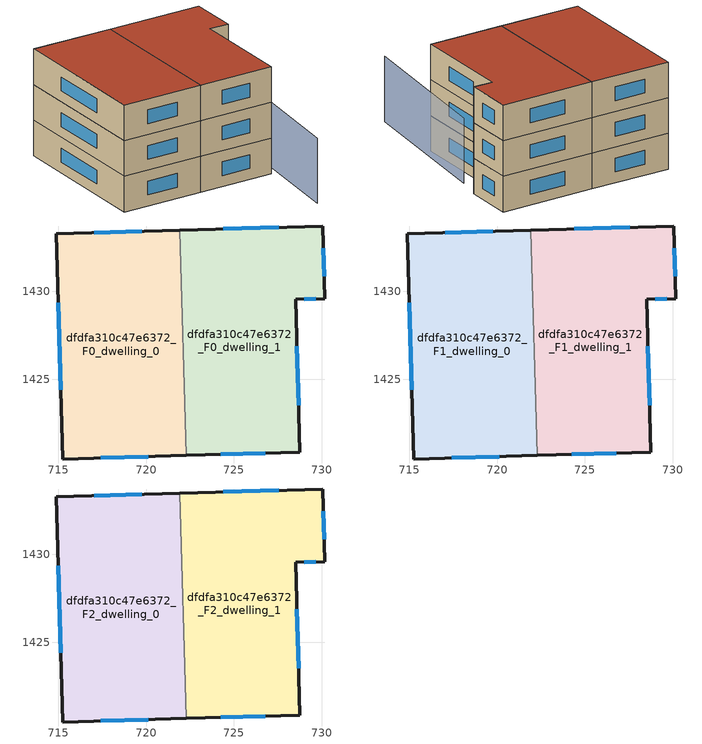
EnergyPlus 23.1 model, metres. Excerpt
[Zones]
dfdfa310c47e6372_F0_dwelling_0
 floor ground (EU_floor_Construction): 721.91,1433.49 722.28,1420.66 715.26,1420.46 714.89,1433.29 z0
 wall outside (EU_wall_Construction): 721.91,1433.49 714.89,1433.29 715.26,1420.46 722.28,1420.66 z0:3
 wall to dfdfa310c47e6372_F0_dwelling_1 (EU_wall_Construction): 722.27,1420.66 721.91,1433.49 z0:3
 window (EU_Window_Construction): 717.41,1420.52 720.13,1420.6 / 715,1429.36 715.14,1424.39 / 719.76,1433.43 717.04,1433.35 z0.92:2.08
dfdfa310c47e6372_F0_dwelling_1
 floor ground (EU_floor_Construction): 730.05,1433.72 730.17,1429.59 728.51,1429.54 728.76,1420.84 722.28,1420.66 721.91,1433.49 z0
 wall outside (EU_wall_Construction): 722.28,1420.66 728.76,1420.84 728.51,1429.54 730.17,1429.59 730.05,1433.72 721.91,1433.49 z0:3
 window (EU_Window_Construction): 730.14,1430.85 730.09,1432.46 / 729.02,1429.55 729.66,1429.57 / 728.68,1423.51 728.59,1426.88 / 724.26,1420.71 726.77,1420.79 / 727.56,1433.65 724.4,1433.56 z0.92:2.08
dfdfa310c47e6372_F1_dwelling_0
 floor to dfdfa310c47e6372_F0_dwelling_0 (EU_floor_Construction): 721.91,1433.49 722.27,1420.66 715.26,1420.46 714.89,1433.29 z3
 wall outside (EU_wall_Construction): 721.91,1433.49 714.89,1433.29 715.26,1420.46 722.28,1420.66 z3:6
 wall to dfdfa310c47e6372_F1_dwelling_1 (EU_wall_Construction): 722.27,1420.66 721.91,1433.49 z3:6
 window (EU_Window_Construction): 717.41,1420.52 720.13,1420.6 / 715,1429.36 715.14,1424.39 / 719.76,1433.43 717.04,1433.35 z3.92:5.08
dfdfa310c47e6372_F1_dwelling_1
 floor to dfdfa310c47e6372_F0_dwelling_1 (EU_floor_Construction): 730.05,1433.72 730.17,1429.59 728.51,1429.54 728.76,1420.84 722.27,1420.66 721.91,1433.49 z3
 wall outside (EU_wall_Construction): 722.28,1420.66 728.76,1420.84 728.51,1429.54 730.17,1429.59 730.05,1433.72 721.91,1433.49 z3:6
 window (EU_Window_Construction): 730.14,1430.85 730.09,1432.46 / 729.02,1429.55 729.66,1429.57 / 728.68,1423.51 728.59,1426.88 / 724.26,1420.71 726.77,1420.79 / 727.56,1433.65 724.4,1433.56 z3.92:5.08
dfdfa310c47e6372_F2_dwelling_0
 floor to dfdfa310c47e6372_F1_dwelling_0 (EU_floor_Construction): 721.91,1433.49 722.27,1420.66 715.26,1420.46 714.89,1433.29 z6
 wall outside (EU_wall_Construction): 721.91,1433.49 714.89,1433.29 715.26,1420.46 722.28,1420.66 z6:9
 wall to dfdfa310c47e6372_F2_dwelling_1 (EU_wall_Construction): 722.27,1420.66 721.91,1433.49 z6:9
 window (EU_Window_Construction): 717.41,1420.52 720.13,1420.6 / 715,1429.36 715.14,1424.39 / 719.76,1433.43 717.04,1433.35 z6.92:8.08
 roof outside (EU_roof_Construction): 722.28,1420.66 721.91,1433.49 714.89,1433.29 715.26,1420.46 z9
dfdfa310c47e6372_F2_dwelling_1
 floor to dfdfa310c47e6372_F1_dwelling_1 (EU_floor_Construction): 730.05,1433.72 730.17,1429.59 728.51,1429.54 728.76,1420.84 722.27,1420.66 721.91,1433.49 z6
 wall outside (EU_wall_Construction): 722.28,1420.66 728.76,1420.84 728.51,1429.54 730.17,1429.59 730.05,1433.72 721.91,1433.49 z6:9
 window (EU_Window_Construction): 730.14,1430.85 730.09,1432.46 / 729.02,1429.55 729.66,1429.57 / 728.68,1423.51 728.59,1426.88 / 724.26,1420.71 726.77,1420.79 / 727.56,1433.65 724.4,1433.56 z6.92:8.08
 roof outside (EU_roof_Construction): 728.76,1420.84 728.51,1429.54 730.17,1429.59 730.05,1433.72 721.91,1433.49 722.28,1420.66 z9
shading: 728.82,1414.13 729.79,1427.45 z0:5.5
[Building]
EU S2 Campaign: North Axis=0; Terrain=City; Solar Distribution=FullExterior
[Site:Location]
Cape.Town.Intl.AP: Latitude=-33.965; Longitude=18.602; Time Zone=2; Elevation=46
[SizingPeriod:WeatherFileDays]
AnnualSizingPeriod: Begin Month=1; Begin Day of Month=1; End Month=12; End Day of Month=31; Day of Week for Start Day=Monday; Use Weather File Daylight Saving Period=No; Use Weather File Rain and Snow Indicators=No
[MATERIAL]
EU_InternalMass_Material: Roughness=MediumRough; Thickness=0.1; Conductivity=1; Density=1800; Specific Heat=900; Thermal Absorptance=0.9; Solar Absorptance=0.7; Visible Absorptance=0.7
[MATERIAL:NOMASS] Roughness=MediumRough; Thermal Absorptance=0.9; Solar Absorptance=0.7; Visible Absorptance=0.7
Name | Thermal Resistance
EU_wall_NoMass | 0.443251
EU_roof_NoMass | 0.403317
EU_floor_NoMass | 0.599929
[WINDOWMATERIAL:SIMPLEGLAZINGSYSTEM]
EU_Window_SimpleGlazing: UFactor=4.90254; Solar Heat Gain Coefficient=0.85; Visible Transmittance=0.85
[CONSTRUCTION]
EU_wall_Construction: EU_wall_NoMass
EU_roof_Construction: EU_roof_NoMass
EU_floor_Construction: EU_floor_NoMass
EU_Window_Construction: EU_Window_SimpleGlazing
EU_InternalMass_Construction: EU_InternalMass_Material
[ZONE] Type=1; Multiplier=1; Ceiling Height=autocalculate; Floor Area=autocalculate; Part of Total Floor Area=Yes
Name | Volume
dfdfa310c47e6372_F0_dwelling_0; dfdfa310c47e6372_F1_dwelling_0; dfdfa310c47e6372_F2_dwelling_0 | 270.425
dfdfa310c47e6372_F0_dwelling_1; dfdfa310c47e6372_F1_dwelling_1; dfdfa310c47e6372_F2_dwelling_1 | 270.435
[INTERNALMASS] Construction=EU_InternalMass_Construction
Name | Zone or ZoneList | Surface Area
dfdfa310c47e6372_F0_dwelling_0_EU_InternalMass | dfdfa310c47e6372_F0_dwelling_0 | 90.1418
dfdfa310c47e6372_F0_dwelling_1_EU_InternalMass | dfdfa310c47e6372_F0_dwelling_1 | 90.1449
dfdfa310c47e6372_F1_dwelling_0_EU_InternalMass | dfdfa310c47e6372_F1_dwelling_0 | 90.1418
dfdfa310c47e6372_F1_dwelling_1_EU_InternalMass | dfdfa310c47e6372_F1_dwelling_1 | 90.1449
dfdfa310c47e6372_F2_dwelling_0_EU_InternalMass | dfdfa310c47e6372_F2_dwelling_0 | 90.1418
dfdfa310c47e6372_F2_dwelling_1_EU_InternalMass | dfdfa310c47e6372_F2_dwelling_1 | 90.1449
[OTHEREQUIPMENT] Fuel Type=Electricity; Design Level Calculation Method=Watts/Area; Power per Zone Floor Area=1; Fraction Latent=0; Fraction Radiant=0; Fraction Lost=0; Carbon Dioxide Generation Rate=0; EndUse Subcategory=EU_Step8_InternalGains
Name | Zone or ZoneList or Space or SpaceList | Schedule
EU_Step8_InternalGain_dfdfa310c47e6372_F0_dwelling_0_f000 | dfdfa310c47e6372_F0_dwelling_0 | EU_Step8_GainSchedule_dfdfa310c47e6372_F0_dwelling_0_f000
EU_Step8_InternalGain_dfdfa310c47e6372_F0_dwelling_1_f000 | dfdfa310c47e6372_F0_dwelling_1 | EU_Step8_GainSchedule_dfdfa310c47e6372_F0_dwelling_1_f000
EU_Step8_InternalGain_dfdfa310c47e6372_F1_dwelling_0_f000 | dfdfa310c47e6372_F1_dwelling_0 | EU_Step8_GainSchedule_dfdfa310c47e6372_F1_dwelling_0_f000
EU_Step8_InternalGain_dfdfa310c47e6372_F1_dwelling_1_f000 | dfdfa310c47e6372_F1_dwelling_1 | EU_Step8_GainSchedule_dfdfa310c47e6372_F1_dwelling_1_f000
EU_Step8_InternalGain_dfdfa310c47e6372_F2_dwelling_0_f000 | dfdfa310c47e6372_F2_dwelling_0 | EU_Step8_GainSchedule_dfdfa310c47e6372_F2_dwelling_0_f000
EU_Step8_InternalGain_dfdfa310c47e6372_F2_dwelling_1_f000 | dfdfa310c47e6372_F2_dwelling_1 | EU_Step8_GainSchedule_dfdfa310c47e6372_F2_dwelling_1_f000
[ZONEVENTILATION:DESIGNFLOWRATE] Schedule=EU_AlwaysOn; Design Flow Rate Calculation Method=AirChanges/Hour; Air Changes per Hour=0.713097; Ventilation Type=Natural; Fan Pressure Rise=0; Fan Total Efficiency=1; Constant Term Coefficient=1; Temperature Term Coefficient=0; Velocity Term Coefficient=0; Velocity Squared Term Coefficient=0; Minimum Indoor Temperature=-100; Maximum Indoor Temperature=100; Delta Temperature=-100; Minimum Outdoor Temperature=-100; Maximum Outdoor Temperature=100; Maximum Wind Speed=40
Name | Zone or ZoneList or Space or SpaceList
EU_ConstantAir_dfdfa310c47e6372_F0_dwelling_0 | dfdfa310c47e6372_F0_dwelling_0
EU_ConstantAir_dfdfa310c47e6372_F0_dwelling_1 | dfdfa310c47e6372_F0_dwelling_1
EU_ConstantAir_dfdfa310c47e6372_F1_dwelling_0 | dfdfa310c47e6372_F1_dwelling_0
EU_ConstantAir_dfdfa310c47e6372_F1_dwelling_1 | dfdfa310c47e6372_F1_dwelling_1
EU_ConstantAir_dfdfa310c47e6372_F2_dwelling_0 | dfdfa310c47e6372_F2_dwelling_0
EU_ConstantAir_dfdfa310c47e6372_F2_dwelling_1 | dfdfa310c47e6372_F2_dwelling_1
[HVACTEMPLATE:THERMOSTAT] Constant Heating Setpoint=20; Constant Cooling Setpoint=50
EU_HeatOnly_dfdfa310c47e6372_F0_dwelling_0; EU_HeatOnly_dfdfa310c47e6372_F0_dwelling_1; EU_HeatOnly_dfdfa310c47e6372_F1_dwelling_0; EU_HeatOnly_dfdfa310c47e6372_F1_dwelling_1; EU_HeatOnly_dfdfa310c47e6372_F2_dwelling_0; EU_HeatOnly_dfdfa310c47e6372_F2_dwelling_1
[HVACTEMPLATE:ZONE:IDEALLOADSAIRSYSTEM] System Availability Schedule=EU_AlwaysOn; Maximum Heating Supply Air Temperature=50; Minimum Cooling Supply Air Temperature=13; Maximum Heating Supply Air Humidity Ratio=0.0156; Minimum Cooling Supply Air Humidity Ratio=0.0077; Heating Limit=NoLimit; Cooling Limit=NoLimit; Heating Availability Schedule=EU_AlwaysOn; Cooling Availability Schedule=EU_CoolingOff; Dehumidification Control Type=ConstantSensibleHeatRatio; Cooling Sensible Heat Ratio=0.7; Dehumidification Setpoint=60; Humidification Control Type=None; Humidification Setpoint=30; Outdoor Air Method=None; Outdoor Air Flow Rate per Person=0.00944; Outdoor Air Flow Rate per Zone Floor Area=0; Outdoor Air Flow Rate per Zone=0; Demand Controlled Ventilation Type=None; Outdoor Air Economizer Type=NoEconomizer; Heat Recovery Type=None; Sensible Heat Recovery Effectiveness=0.7; Latent Heat Recovery Effectiveness=0.65
Name | Template Thermostat
dfdfa310c47e6372_F0_dwelling_0 | EU_HeatOnly_dfdfa310c47e6372_F0_dwelling_0
dfdfa310c47e6372_F0_dwelling_1 | EU_HeatOnly_dfdfa310c47e6372_F0_dwelling_1
dfdfa310c47e6372_F1_dwelling_0 | EU_HeatOnly_dfdfa310c47e6372_F1_dwelling_0
dfdfa310c47e6372_F1_dwelling_1 | EU_HeatOnly_dfdfa310c47e6372_F1_dwelling_1
dfdfa310c47e6372_F2_dwelling_0 | EU_HeatOnly_dfdfa310c47e6372_F2_dwelling_0
dfdfa310c47e6372_F2_dwelling_1 | EU_HeatOnly_dfdfa310c47e6372_F2_dwelling_1
[SIZING:ZONE] Zone Cooling Design Supply Air Temperature Input Method=SupplyAirTemperature; Zone Cooling Design Supply Air Temperature=13; Zone Heating Design Supply Air Temperature Input Method=SupplyAirTemperature; Zone Heating Design Supply Air Temperature=50; Zone Cooling Design Supply Air Humidity Ratio=0.008; Zone Heating Design Supply Air Humidity Ratio=0.008; Cooling Design Air Flow Method=DesignDay; Cooling Design Air Flow Rate=0; Cooling Minimum Air Flow per Zone Floor Area=0.000762; Cooling Minimum Air Flow=0; Cooling Minimum Air Flow Fraction=0.2; Heating Design Air Flow Method=DesignDay; Heating Design Air Flow Rate=0; Heating Maximum Air Flow per Zone Floor Area=0.002032; Heating Maximum Air Flow=0.141576; Heating Maximum Air Flow Fraction=0.3; Account for Dedicated Outdoor Air System=No; Dedicated Outdoor Air System Control Strategy=NeutralSupplyAir; Dedicated Outdoor Air Low Setpoint Temperature for Design=autosize; Dedicated Outdoor Air High Setpoint Temperature for Design=autosize; Zone Load Sizing Method=Sensible Load Only No Latent Load; Zone Latent Cooling Design Supply Air Humidity Ratio Input Method=HumidityRatioDifference; Zone Cooling Design Supply Air Humidity Ratio Difference=0.005; Zone Latent Heating Design Supply Air Humidity Ratio Input Method=HumidityRatioDifference; Zone Humidification Design Supply Air Humidity Ratio Difference=0.005
dfdfa310c47e6372_F0_dwelling_0; dfdfa310c47e6372_F0_dwelling_1; dfdfa310c47e6372_F1_dwelling_0; dfdfa310c47e6372_F1_dwelling_1; dfdfa310c47e6372_F2_dwelling_0; dfdfa310c47e6372_F2_dwelling_1
[SCHEDULE:CONSTANT]
Name | Hourly Value
EU_AlwaysOn | 1
EU_CoolingOff | 0
[SCHEDULE:FILE] Column Number=1; Rows to Skip at Top=0; Number of Hours of Data=8760; Column Separator=Comma; Interpolate to Timestep=No; Minutes per Item=60; Adjust Schedule for Daylight Savings=Yes
Name | File
EU_Step8_GainSchedule_dfdfa310c47e6372_F0_dwelling_0_f000 | ../../schedules/dfdfa310c47e6372/dfdfa310c47e6372_F0_dwelling_0_f000_gain.csv
EU_Step8_GainSchedule_dfdfa310c47e6372_F0_dwelling_1_f000 | ../../schedules/dfdfa310c47e6372/dfdfa310c47e6372_F0_dwelling_1_f000_gain.csv
EU_Step8_GainSchedule_dfdfa310c47e6372_F1_dwelling_0_f000 | ../../schedules/dfdfa310c47e6372/dfdfa310c47e6372_F1_dwelling_0_f000_gain.csv
EU_Step8_GainSchedule_dfdfa310c47e6372_F1_dwelling_1_f000 | ../../schedules/dfdfa310c47e6372/dfdfa310c47e6372_F1_dwelling_1_f000_gain.csv
EU_Step8_GainSchedule_dfdfa310c47e6372_F2_dwelling_0_f000 | ../../schedules/dfdfa310c47e6372/dfdfa310c47e6372_F2_dwelling_0_f000_gain.csv
EU_Step8_GainSchedule_dfdfa310c47e6372_F2_dwelling_1_f000 | ../../schedules/dfdfa310c47e6372/dfdfa310c47e6372_F2_dwelling_1_f000_gain.csv
